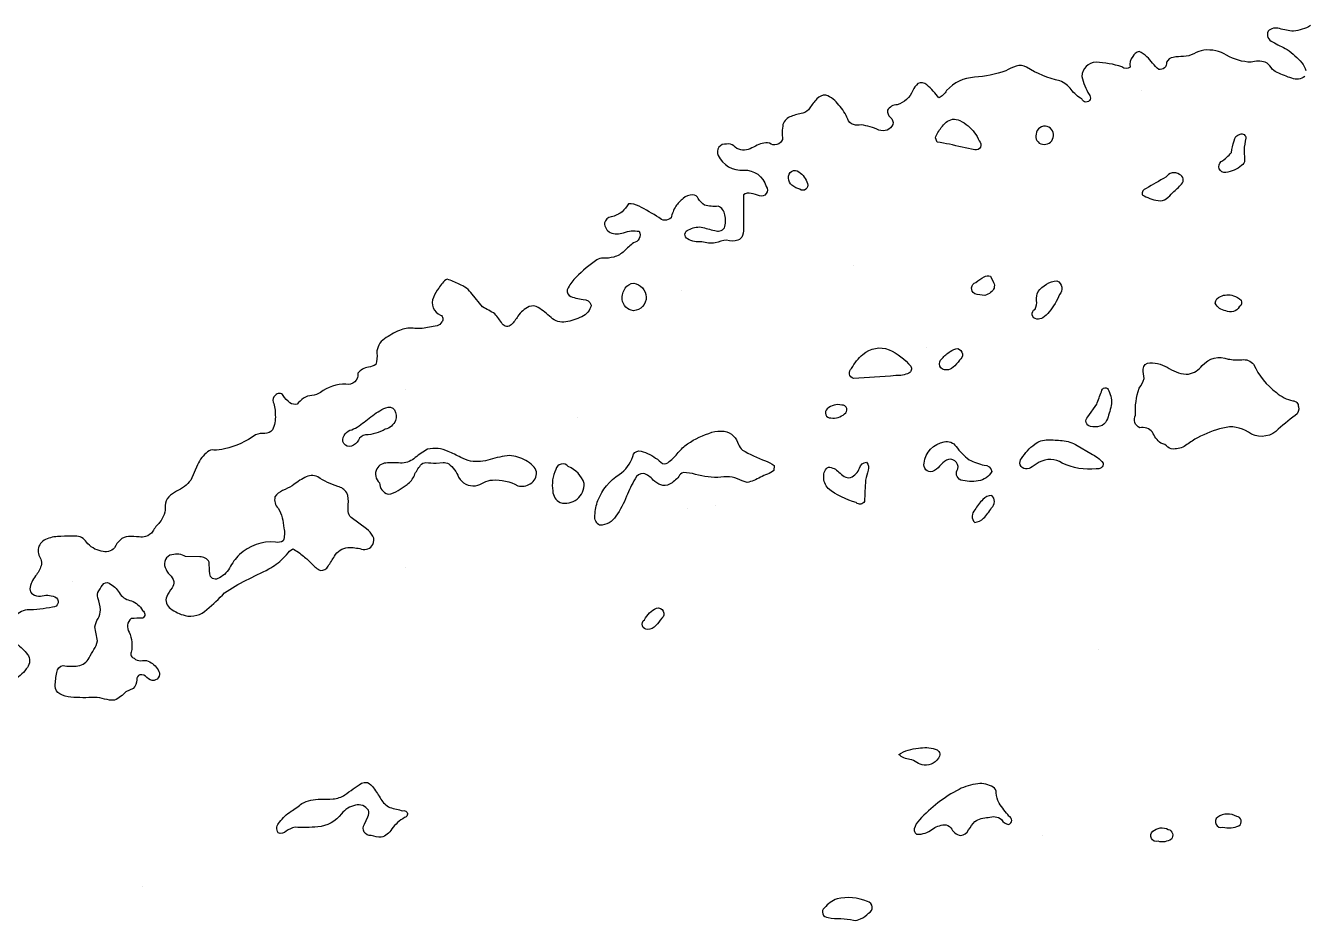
# Model space of a CAD drawing. Header units: inches. Extents: x 0.6 to 17.6, y 1.2 to 10.
# Drawn here: x 4.588 to 9.31, y 6.561 to 9.863 of the extents above; entities that cross this region are included whole.
import ezdxf

# ---------------------------------------------------------------- set-up
doc = ezdxf.new("R2010")
doc.units = ezdxf.units.IN
doc.header["$MEASUREMENT"] = 0
doc.layers.get('0').update_dxf_attribs({"linetype": 'CONTINUOUS'})

msp = doc.modelspace()

# ---------------------------------------------------------------- linework, layer by layer
for p, q in [((8.7072, 9.6238), (8.7072, 9.6238)), ((7.6449, 8.978), (7.6449, 8.978)), ((7.0095, 8.8843), (7.0095, 8.8843)), ((7.9157, 8.676), (7.9157, 8.676)), ((5.9888, 8.5198), (5.9888, 8.5198)), ((6.6242, 8.4156), (6.6242, 8.4156)), ((7.0304, 8.0823), (7.0304, 8.0823)), ((7.1345, 8.0927), (7.1345, 8.0927)), ((5.9888, 7.8636), (5.9888, 7.8636)), ((4.7598, 7.8115), (4.7598, 7.8115)), ((8.551, 7.5616), (8.551, 7.5616)), ((8.3427, 6.8741), (8.3427, 6.8741)), ((5.0202, 6.6867), (5.0202, 6.6867))]:
    msp.add_line(p, q)
for points in [[(9.3322, 9.8634, -0.10698), (9.2697, 9.8425, -0.032642), (9.218, 9.8522, 0.285379), (9.1759, 9.8425, 0.454318), (9.1926, 9.804, 0.007459), (9.246, 9.775, -0.073793), (9.3004, 9.7258, -0.09258), (9.3159, 9.6982, -0.277089)], [(9.3113, 9.6759, -0.269796), (9.2632, 9.6689, -0.029396), (9.2093, 9.6905, -0.180122), (9.1871, 9.7084, 0.160349), (9.1655, 9.728, 0.167886), (9.1134, 9.728, -0.120343), (9.0229, 9.7539, 0.160918), (8.939, 9.773, 0.064113), (8.9014, 9.7594, -0.10169), (8.8635, 9.7488, 0.053745), (8.8258, 9.7462, 0.276975), (8.801, 9.728, -0.508418), (8.7723, 9.7016, -0.075261), (8.7496, 9.7243, 0.0576), (8.7278, 9.7485, 0.098634), (8.6994, 9.7674, 0.236112), (8.676, 9.7488, 0.226447), (8.6669, 9.7104, -0.386754), (8.6364, 9.7113, 0.06573), (8.5406, 9.728, 0.40249), (8.4885, 9.6759, 0.081916), (8.5149, 9.6088, -1.294294), (8.4885, 9.5926, -0.115304), (8.4487, 9.6274, 0.150462), (8.4073, 9.6592, -0.079907), (8.2839, 9.7096, 0.227558), (8.2451, 9.7135, 0.050082), (8.2073, 9.6967, -0.069496), (8.0912, 9.6727, 0.198502), (7.9886, 9.6238, -0.140046), (7.9605, 9.5964, 0.06848), (7.9153, 9.6443, 0.343955), (7.8829, 9.6492, 0.117982), (7.8636, 9.6238, -0.22659), (7.8062, 9.5713, 0.250058), (7.7699, 9.5509, 0.239401), (7.7811, 9.5248, -0.27421), (7.7907, 9.4988, -0.398747), (7.7386, 9.478, 0.068235), (7.6731, 9.4969, -0.171488), (7.6449, 9.4988, -0.265498), (7.6238, 9.5182, 0.082113), (7.5911, 9.5702, 0.163694), (7.5425, 9.6065, 0.239784), (7.5095, 9.5926, 0.048952), (7.4839, 9.5597, -0.196343), (7.4574, 9.5405, 0.0436), (7.4144, 9.5285, 0.230402), (7.3845, 9.4988, 0.079019), (7.383, 9.4434, -0.505689), (7.3345, 9.4301, 0.170025), (7.2827, 9.4182, -0.036987), (7.2561, 9.4065, -0.143129), (7.2283, 9.4051, -0.172697), (7.2026, 9.4199, 0.250856), (7.1762, 9.4259, 0.607366), (7.1449, 9.3842, 0.310025), (7.2394, 9.3297, -0.360383), (7.322, 9.2697, -0.756944), (7.2979, 9.2352, 0.023151), (7.2672, 9.2442, 0.239825), (7.2387, 9.2384), (7.2387, 9.2176), (7.2387, 9.1864), (7.2387, 9.1239, -0.072276), (7.2355, 9.0884, -0.195961), (7.2178, 9.0718, -0.172404), (7.1762, 9.0718, 0.045784), (7.1345, 9.0614, -0.110458), (7.0845, 9.0655, -0.150989), (7.0325, 9.0759, -0.684841), (7.0362, 9.11, -0.151789), (7.0818, 9.12, 0.010635), (7.1324, 9.1073, 0.330619), (7.1681, 9.1166, 0.142668), (7.1702, 9.1652, 0.26409), (7.1449, 9.1968, -0.085296), (7.0949, 9.2009, -0.123642), (7.0719, 9.2253, 0.292226), (7.0512, 9.2384, 0.176056), (7.0154, 9.2254, 0.069627), (6.9887, 9.1968, 0.071414), (6.9713, 9.1541, -0.418313), (6.9262, 9.1551, 0.016331), (6.8533, 9.1968, 0.160946), (6.814, 9.2053, -0.032158), (6.7908, 9.1759, -0.09016), (6.7506, 9.1575, 0.313893), (6.7255, 9.135, 0.277943), (6.7468, 9.0996, 0.169321), (6.7956, 9.0991, -0.131432), (6.854, 9.1043, -0.470353), (6.8325, 9.0614, 0.020966), (6.7981, 9.0312, -0.123311), (6.7596, 9.0093, -0.076792), (6.7201, 9.0049, 0.188545), (6.6971, 8.9989, 0.045774), (6.6211, 8.9356, 0.076106), (6.5913, 8.8962, 0.374918), (6.5952, 8.867, 0.082882), (6.6461, 8.8525, -0.347135), (6.6762, 8.8322, -0.246489), (6.6414, 8.7891, -0.060268), (6.5825, 8.7697, -0.232918), (6.528, 8.7865, 0.034792), (6.4808, 8.8235, 0.221108), (6.4467, 8.8265, 0.135138), (6.4054, 8.7906, -0.059001), (6.3813, 8.7594, -0.488161), (6.348, 8.7631, 0.012542), (6.3208, 8.7998, 0.015617), (6.2748, 8.8253), (6.2371, 8.8721, 0.135523), (6.1888, 8.9093, 0.013919), (6.1444, 8.9278, 0.133716), (6.1138, 8.8947, 0.073466), (6.0936, 8.8603, 0.197858), (6.093, 8.8218, 0.187508), (6.1199, 8.7951, -0.527173), (6.1242, 8.7697, -0.238678), (6.107, 8.7556), (6.0722, 8.7489, -0.074815), (6.0189, 8.7464, 0.118855), (5.968, 8.7385, 0.054197), (5.9128, 8.7073, 0.247755), (5.8847, 8.6552, -0.085855), (5.8815, 8.6123, -0.11441), (5.8534, 8.6031, 0.193997), (5.8148, 8.5804, -0.529403), (5.7701, 8.5406, 0.162012), (5.6764, 8.5094, -0.112916), (5.6451, 8.4989, 0.112916), (5.6139, 8.4885, 0.022174), (5.59, 8.467, -0.254185), (5.5639, 8.4719, -0.106082), (5.5391, 8.4983, 0.517553), (5.5097, 8.4989, 0.360065), (5.5022, 8.4742, -0.077721), (5.5097, 8.426, -0.133374), (5.4991, 8.3713, -0.261034), (5.4707, 8.3586, 0.114515), (5.4368, 8.3531, -0.096943), (5.3223, 8.301, -0.082258), (5.2826, 8.2971, 0.212019), (5.2598, 8.2906, 0.122315), (5.2229, 8.2429), (5.1973, 8.1865, -0.131446), (5.1451, 8.1451, 0.0712), (5.1161, 8.1244, 0.199624), (5.1035, 8.0927, -0.190896), (5.0827, 8.0302, 0.048952), (5.0571, 7.9974, -0.196343), (5.0306, 7.9782, -0.095683), (5.0074, 7.9763, 0.026052), (4.9681, 7.9782, 0.194128), (4.9366, 7.9651, 0.088283), (4.9161, 7.9365, -0.294618), (4.8671, 7.9242, -0.189196), (4.8126, 7.9576, 0.26483), (4.7703, 7.9797, 0.023996), (4.7182, 7.9782, 0.094675), (4.6673, 7.9697, 0.241205), (4.6348, 7.9365, 0.187316), (4.6441, 7.895, -0.147065), (4.6448, 7.8704, -0.093097), (4.6244, 7.8324, 0.148499), (4.6034, 7.7848, 0.254638), (4.6139, 7.7653, 0.131424), (4.6429, 7.7577, -0.185419), (4.6952, 7.7551, -0.872323), (4.6869, 7.7178, -0.061959), (4.5932, 7.7074, 0.414912), (4.5307, 7.624, 0.147095)], [(8.0927, 9.4051, -0.011959), (7.999, 9.4259, -0.014348), (7.9545, 9.4336), (7.9475, 9.4491, -0.089249), (7.9692, 9.4872, -0.188548), (8.0105, 9.518, -0.142409), (8.038, 9.5129, -0.049316), (8.0686, 9.4936, -0.110512), (8.1089, 9.4381, -0.768957), (8.0927, 9.4051)], [(8.3427, 9.4259, 0.95096), (8.3606, 9.4909, 0.467493), (8.3194, 9.4628, 0.470039), (8.3427, 9.4259)], [(9.0197, 9.3218, -0.784431), (9.003, 9.3613, 0.064456), (9.0405, 9.3947, -0.02416), (9.0501, 9.4381, -0.310286), (9.0723, 9.4625, -0.538759), (9.0942, 9.4476, 0.05828), (9.0873, 9.4043), (9.0894, 9.3669, -0.255853), (9.0782, 9.3476, -0.159605), (9.0197, 9.3218)], [(7.447, 9.2593, -0.117148), (7.4176, 9.2742, -0.240765), (7.4053, 9.3009, -0.702084), (7.4433, 9.3233, -0.170209), (7.4747, 9.2802, -0.759295), (7.447, 9.2593)], [(8.7697, 9.2176, 0.233077), (8.7999, 9.2245, 0.055577), (8.8238, 9.2474, 0.032902), (8.8566, 9.2785, 0.550009), (8.8488, 9.3138, 0.434909), (8.7988, 9.3039, 0.012571), (8.7256, 9.2622, 0.41119), (8.7109, 9.2389, 0.090055), (8.7697, 9.2176)], [(8.0927, 8.8739, -0.658208), (8.097, 8.9157, -0.075857), (8.1271, 8.9358, -0.217072), (8.151, 8.9384), (8.1623, 8.9151, -0.388795), (8.1514, 8.8789, -0.141805), (8.1299, 8.8679, -0.06892), (8.0927, 8.8739)], [(6.8325, 8.8114, -0.363492), (6.7908, 8.8531, -0.179704), (6.8018, 8.8941, -0.25063), (6.8333, 8.9127, -0.340897), (6.8797, 8.8618, -0.39497), (6.8325, 8.8114)], [(8.3219, 8.7802, -0.738782), (8.3152, 8.8168, 0.143432), (8.3211, 8.8492, -0.13867), (8.3268, 8.8817, -0.220697), (8.3964, 8.9214, -0.525968), (8.4057, 8.871, -0.079375), (8.3673, 8.8069, -0.07151), (8.3437, 8.7855, -0.192942), (8.3219, 8.7802)], [(9.0197, 8.8114, -0.27386), (8.9808, 8.839, -0.305295), (9, 8.8643, -0.179162), (9.048, 8.8666, -0.147561), (9.0762, 8.85, -0.407396), (9.0697, 8.826, -0.424713), (9.0197, 8.8114)], [(7.6449, 8.5614, -0.614704), (7.6378, 8.598, -0.091974), (7.6799, 8.6502, -0.281903), (7.7761, 8.6674, -0.121796), (7.8561, 8.6061, -0.441657), (7.8497, 8.581, -0.120742), (7.8011, 8.5718, -0.006314), (7.6449, 8.5614)], [(7.9886, 8.5927, -0.797977), (7.9724, 8.6344, -0.082114), (8.0019, 8.6609, -0.136974), (8.0304, 8.6715, -0.623586), (8.0368, 8.6287, -0.077073), (8.0126, 8.6026, -0.172981), (7.9886, 8.5927)], [(8.8322, 8.301, -0.207034), (8.8058, 8.3083, 0.15633), (8.7802, 8.3219, -0.12933), (8.7489, 8.3635, 0.287351), (8.7022, 8.379, -0.438699), (8.6864, 8.426, -0.101901), (8.7002, 8.5255, 0.136708), (8.7177, 8.5614, -0.028531), (8.7144, 8.596, -0.405719), (8.7395, 8.6188, -0.149205), (8.8112, 8.598, 0.150083), (8.8823, 8.5773, 0.17087), (8.933, 8.6086, -0.323403), (9.0288, 8.6328, 0.060838), (9.0789, 8.6305, -0.261259), (9.1225, 8.6134, 0.124391), (9.207, 8.5092, 0.11998), (9.2673, 8.4786, -0.4315), (9.2877, 8.4565, -0.333466), (9.2764, 8.4248, 0.027093), (9.2046, 8.3661, -0.337811), (9.103, 8.3635, 0.213074), (9.0091, 8.3783, 0.061164), (8.9156, 8.3427, 0.029094), (8.8758, 8.317, -0.143999), (8.8322, 8.301)], [(8.5198, 8.3844, -0.633569), (8.5104, 8.4196), (8.5429, 8.466, -0.013284), (8.5609, 8.5124, -0.960044), (8.5876, 8.5155, -0.175109), (8.5962, 8.4609, -0.053633), (8.5796, 8.4058, -0.229148), (8.5548, 8.3849, -0.130528), (8.5198, 8.3844)], [(5.7909, 8.3115, -0.729132), (5.7639, 8.351, -0.164464), (5.7848, 8.3701, 0.078681), (5.8124, 8.3821, 0.019608), (5.863, 8.4198, -0.067183), (5.9178, 8.4532, -0.374201), (5.9502, 8.4452, -0.211111), (5.9536, 8.4057, -0.236971), (5.9159, 8.374, -0.1308), (5.843, 8.3531, 0.239646), (5.8166, 8.3332, -0.20603), (5.7909, 8.3115)], [(7.5616, 8.4156, 0.20665), (7.6118, 8.4303, 0.804852), (7.602, 8.4627, 0.267773), (7.5479, 8.4487, 0.749572), (7.5616, 8.4156)], [(6.7075, 8.0198, -0.335334), (6.6903, 8.0558, -0.085431), (6.7012, 8.1115, -0.158915), (6.78, 8.2071, 0.178826), (6.8298, 8.2738, -0.298042), (6.8521, 8.2946, -0.113648), (6.9141, 8.2677, -0.037712), (6.94, 8.2471, 0.296844), (6.9648, 8.2548, 0.051774), (6.9978, 8.2875, -0.063448), (7.0319, 8.3197, -0.078761), (7.1222, 8.3625, -0.093768), (7.1671, 8.3667, -0.185744), (7.2019, 8.3489, -0.088504), (7.2207, 8.3181, 0.148485), (7.2349, 8.2971, 0.046118), (7.3194, 8.2574, -0.066922), (7.3523, 8.2396), (7.3512, 8.2219, -0.068631), (7.3272, 8.2077, 0.041897), (7.3012, 8.1969, -0.076711), (7.2522, 8.1771), (7.2343, 8.1834, 0.058157), (7.197, 8.1969, 0.086051), (7.1552, 8.1967, -0.084663), (7.0616, 8.2073, 0.080766), (7.0166, 8.2137, 0.202383), (6.9993, 8.1992, -0.114305), (6.9653, 8.1706, -0.218165), (6.9334, 8.1683, -0.11178), (6.9054, 8.1865, 0.12987), (6.8694, 8.2109, 0.311089), (6.8381, 8.1911, 0.026448), (6.8069, 8.1264, -0.05595), (6.7678, 8.0535, -0.267891), (6.7075, 8.0198)], [(8.0407, 8.1865, -0.466158), (8.0302, 8.2281, 0.650624), (7.9886, 8.2594, 0.092103), (7.9629, 8.2378, -0.11769), (7.9365, 8.2177, -0.571163), (7.9053, 8.249, -0.331559), (7.9802, 8.3271, -0.313862), (8.0235, 8.3105, 0.073587), (8.0719, 8.2614, 0.059787), (8.1278, 8.2412, -0.39692), (8.1552, 8.2177, -0.241411), (8.1057, 8.1835, -0.109303), (8.0407, 8.1865)], [(8.2802, 8.2281, -0.646393), (8.2658, 8.266, -0.093545), (8.314, 8.3188, -0.159651), (8.3627, 8.3344, -0.027255), (8.4156, 8.3322, -0.112997), (8.4706, 8.314), (8.5213, 8.2841, -0.127498), (8.5668, 8.2487, -0.533638), (8.5406, 8.2281, -0.143669), (8.4156, 8.249, 0.27267), (8.3305, 8.2518), (8.3048, 8.2348, -0.177878), (8.2802, 8.2281)], [(5.9263, 8.1344, 0.128442), (5.9638, 8.1476), (5.9966, 8.1702, 0.13561), (6.0233, 8.2037, -0.071002), (6.0463, 8.2412, -0.243828), (6.066, 8.2511, 0.018651), (6.1034, 8.249), (6.1291, 8.2507, -0.154742), (6.1502, 8.2466, -0.126428), (6.1867, 8.1969, 0.317448), (6.2492, 8.1656, 0.072133), (6.2802, 8.1771, -0.106753), (6.3117, 8.1865, -0.13723), (6.4054, 8.1656, 0.233618), (6.451, 8.1729, 0.292436), (6.4744, 8.2164, 0.147699), (6.4612, 8.2392, 0.068291), (6.4345, 8.2588, 0.118423), (6.3746, 8.2767, 0.046325), (6.3031, 8.2624, -0.113305), (6.2309, 8.2562, -0.053188), (6.1947, 8.2702, 0.01658), (6.148, 8.2916, 0.177133), (6.0721, 8.3002, 0.054004), (6.0267, 8.2693, -0.157642), (5.9784, 8.2488, 0.022124), (5.9237, 8.2494, 0.28097), (5.8847, 8.2281, 0.352054), (5.8951, 8.1761, 0.338533), (5.9263, 8.1344)], [(6.5617, 8.1032, 0.505411), (6.6504, 8.1741, 0.21164), (6.5917, 8.2362, 0.636283), (6.5458, 8.2256, 0.153823), (6.5343, 8.146, 0.27214), (6.5617, 8.1032)], [(7.6553, 8.1032, -0.098472), (7.5511, 8.1552, -0.204156), (7.5354, 8.1997, -0.309104), (7.5521, 8.2339, -0.199308), (7.5908, 8.2156, 0.043737), (7.6109, 8.1999, 0.188228), (7.6341, 8.1953, 0.179358), (7.6675, 8.2305, -0.347957), (7.6933, 8.2519, -0.294179), (7.6987, 8.2224, 0.019336), (7.6895, 8.1861, 0.019673), (7.6859, 8.1075, -0.510087), (7.6553, 8.1032)], [(5.1764, 7.6865, 0.250168), (5.257, 7.7081, 0.02372), (5.3223, 7.7699, -0.039514), (5.4025, 7.8168, -0.004402), (5.4862, 7.8583, 0.066889), (5.5382, 7.8975, 0.043584), (5.5625, 7.9244), (5.5743, 7.9327, -0.053961), (5.6139, 7.9053, -0.040374), (5.6444, 7.8766, 0.104248), (5.6764, 7.8532, 0.314936), (5.7048, 7.8686, 0.01972), (5.7282, 7.9057, -0.243038), (5.7779, 7.9376, -0.06245), (5.8275, 7.9318, 0.371468), (5.8698, 7.949, 0.257387), (5.8702, 7.9794, 0.09856), (5.847, 8.0062), (5.7897, 8.048, -0.17683), (5.7788, 8.0704, -0.048323), (5.779, 8.0967, 0.14517), (5.7734, 8.1398, 0.198308), (5.7406, 8.1626, -0.063076), (5.6666, 8.1977, 0.258796), (5.6185, 8.1959, 0.043164), (5.5722, 8.1653, -0.028787), (5.5368, 8.1476, 0.159219), (5.5085, 8.1242, 0.260595), (5.5201, 8.0823, -0.102951), (5.5351, 8.0474, -0.024824), (5.541, 8.0094, -0.151007), (5.5388, 7.9624, -0.205429), (5.5105, 7.9573, 0.211686), (5.377, 7.9111, 0.070668), (5.3406, 7.8617, -0.181039), (5.297, 7.8229, -0.563716), (5.2681, 7.8402, -0.015414), (5.2652, 7.8836, 0.312561), (5.2308, 7.9026), (5.1785, 7.9041, 0.210334), (5.1281, 7.9107, 0.500162), (5.1035, 7.8636, 0.138122), (5.1196, 7.8377, -0.155659), (5.1348, 7.8115, -0.205801), (5.1286, 7.7882, 0.047727), (5.1087, 7.7567, 0.365924), (5.1232, 7.7118, 0.104915), (5.1764, 7.6865)], [(8.0927, 8.0302, 0.19661), (8.1253, 8.0456, 0.076066), (8.1549, 8.0838, 0.441219), (8.1554, 8.1299, 0.187205), (8.1226, 8.1141, 0.07695), (8.0933, 8.0764, 0.428467), (8.0927, 8.0302)], [(4.9161, 7.3741, -0.089758), (4.8794, 7.3784, 0.054397), (4.8431, 7.3845, -0.035336), (4.7551, 7.3851, -0.099419), (4.7144, 7.3969, -0.281369), (4.6973, 7.4262, -0.062544), (4.7034, 7.4767, -0.350799), (4.7261, 7.5026, 0.102487), (4.7811, 7.5012, 0.23506), (4.8223, 7.5303, -0.024895), (4.8401, 7.561, 0.086356), (4.8536, 7.5928, -0.020005), (4.8431, 7.6449, -0.085624), (4.8553, 7.676, 0.139034), (4.864, 7.7074, 0.060616), (4.8543, 7.7518, -0.259127), (4.8585, 7.7777, -0.044206), (4.8768, 7.805, -0.362706), (4.9015, 7.8022, -0.148257), (4.9366, 7.7651, 0.199783), (4.9789, 7.7412, -0.14804), (5.0195, 7.7056, -0.539762), (5.0202, 7.6761, 0.049897), (4.9775, 7.675, 0.402485), (4.9706, 7.6251, -0.139352), (4.978, 7.5511, 0.502681), (4.9883, 7.5289, 0.20435), (5.0126, 7.5196, -0.145044), (5.0406, 7.518, -0.171145), (5.0768, 7.4857, -0.56429), (5.0619, 7.447, -0.25376), (5.0358, 7.458, 0.280504), (5.0098, 7.4678, 0.342938), (4.9984, 7.4493, -0.165956), (4.9854, 7.4177), (4.9577, 7.4053, -0.102076), (4.9161, 7.3741)], [(6.8846, 7.6345, -0.715522), (6.8729, 7.6708, -0.167311), (6.9176, 7.7138, -0.804098), (6.9366, 7.6761, -0.043913), (6.9146, 7.6492, -0.182761), (6.8846, 7.6345)], [(4.5603, 7.5784, -0.054353), (4.5988, 7.5374, -0.290822), (4.59, 7.4892, -0.113987), (4.5411, 7.447, -0.247914)], [(7.9053, 7.1345, -0.136705), (7.879, 7.1438, 0.121266), (7.8532, 7.1554, -0.167255), (7.8126, 7.1735, -0.136819), (7.8844, 7.1966, -0.126837), (7.9464, 7.1933, -0.457993), (7.9628, 7.1679, -0.312696), (7.9053, 7.1345)], [(5.8639, 6.8741, -0.61686), (5.8388, 6.9164), (5.8517, 6.9433, 0.205305), (5.8534, 6.9679, 0.338785), (5.8055, 6.9862, 0.178004), (5.7542, 6.9549, -0.215031), (5.6666, 6.9066, -0.044349), (5.5826, 6.9054, 0.121845), (5.5501, 6.8902, -0.291113), (5.5201, 6.8846, -0.363128), (5.5254, 6.9236, -0.102885), (5.5685, 6.9641, 0.025789), (5.6081, 6.9924, -0.1318), (5.6764, 7.0086, 0.021457), (5.7231, 7.01, 0.125283), (5.7669, 7.0243, -0.018257), (5.8276, 7.0673, -0.201637), (5.8498, 7.0697, -0.132656), (5.8729, 7.0501, -0.02496), (5.8997, 7.009, 0.144278), (5.9324, 6.9781, 0.011755), (5.9812, 6.966, -1.061326), (5.9868, 6.9408, 0.082683), (5.9395, 6.8994, -0.175583), (5.9228, 6.8791, -0.113715), (5.9011, 6.8687, -0.076864), (5.8639, 6.8741)], [(8.0407, 6.8741, 0.22412), (8.0702, 6.8951, -0.056361), (8.0932, 6.9258, -0.169567), (8.1427, 6.9408, -0.277538), (8.1918, 6.9337, 0.256855), (8.2177, 6.9158, 0.719195), (8.219, 6.9456, -0.011906), (8.1825, 6.9945, -0.121), (8.1719, 7.0318, 0.289616), (8.1607, 7.053, 0.166179), (8.104, 7.0656, 0.087652), (8.0349, 7.045, 0.085872), (7.8886, 6.9329, 0.14213), (7.8695, 6.8988, 0.416249), (7.8807, 6.8791, 0.167837), (7.9348, 6.8973, -0.134138), (7.9804, 6.9144, -0.220091), (8.0044, 6.9026, 0.211147), (8.0407, 6.8741)], [(9.0093, 6.9054, 0.170178), (9.068, 6.9106, 0.720165), (9.0601, 6.9451, 0.279239), (8.99, 6.9428, 0.856172), (9.0093, 6.9054)], [(8.7697, 6.8533, -0.804588), (8.7503, 6.8901, -0.30776), (8.8074, 6.8974, -0.544181), (8.8187, 6.8613, -0.221261), (8.7697, 6.8533)], [(7.6449, 6.5617, 0.159458), (7.6712, 6.567, 0.081988), (7.7008, 6.5878, 0.692129), (7.6967, 6.6312, 0.154024), (7.584, 6.6412, 0.125227), (7.5378, 6.6078, 0.732495), (7.5511, 6.5721, 0.050575), (7.598, 6.5678, -0.070445), (7.6449, 6.5617)]]:
    msp.add_lwpolyline(points, format="xyb")

doc.saveas('drawing.dxf')
